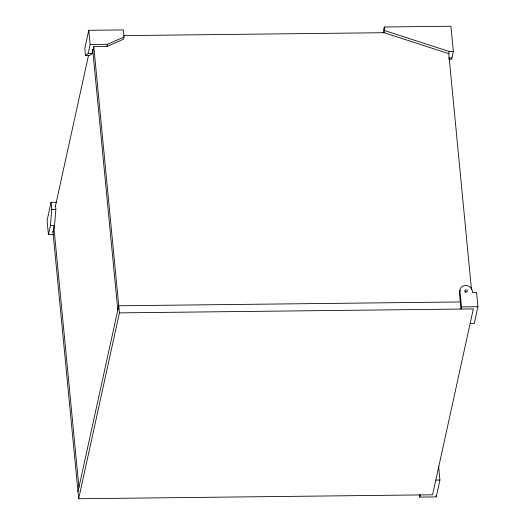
<?xml version="1.0" encoding="UTF-8"?>
<svg xmlns="http://www.w3.org/2000/svg" width="525" height="525" viewBox="0 0 525 525"><rect width="100%" height="100%" fill="white"/><g stroke="black" fill="none" stroke-linecap="round" stroke-linejoin="round"><path stroke-width="0.79" d="M53.156 234.642L48.438 234.695L50.433 225.619L51.739 209.436L51.05 202.335L56.654 202.276M53.032 232.483L54.547 225.566L55.853 209.39L55.512 205.839M51.05 202.335L47.073 220.493L48.438 234.695M88.778 30.299L84.794 48.451L85.477 55.552L89.591 55.506L92.269 53.53L93.785 46.613L106.956 46.469L123.552 39.172L124.031 37.012L123.342 29.912L88.778 30.299L90.143 44.5L88.154 53.576L85.477 55.552M55.401 206.338L88.489 55.453M106.956 46.469L107.428 44.31L124.031 37.012M77.982 491.649L118.742 305.78L460.366 301.96M119.424 312.88L473.34 308.923L432.58 494.793L78.665 498.75L119.424 312.88L93.778 46.561M382.988 32.76L384.254 26.998L450.923 26.25L453.351 51.457L451.644 59.24L448.901 59.266M384.254 26.998L384.595 30.548L384.123 32.708L448.757 53.662L449.236 51.503L453.351 51.457M459.926 290.922L461.468 306.902L460.996 309.061L459.454 293.088L459.926 290.922A6.234 5.276 12.4 0 1 465.59 285.528A6.234 5.276 12.4 0 1 472.277 290.784L472.447 292.563L476.562 292.517L477.927 306.718L474.233 323.571L470.118 323.617M438.631 466.64L439.917 480.047L436.223 496.906L419.764 497.09L420.236 494.931M123.893 35.615L384.412 32.701M90.143 44.5L107.428 44.31M88.154 53.576L92.269 53.53M448.501 57.98L451.927 57.94M51.739 209.436L55.853 209.39M50.433 225.619L54.547 225.566M461.468 306.902L477.927 306.718M435.803 480.093L439.917 480.047M384.595 30.548L449.236 51.503M448.717 53.202L471.476 289.597M436.072 495.331L436.223 496.906M419.534 494.694L419.764 497.09M92.676 49.252L117.79 310.104M53.812 226.478L78.934 487.325M52.881 230.967L78.665 498.75M459.454 293.088A6.234 5.276 12.4 0 1 460.025 290.41M464.92 292.097A1.247 1.057 12.4 0 1 466.154 292.084M465.084 291.401A1.247 1.057 12.4 0 0 467.224 291.375A1.247 1.057 12.4 0 0 465.997 289.787A1.247 1.057 12.4 0 0 465.084 291.401"/></g></svg>
